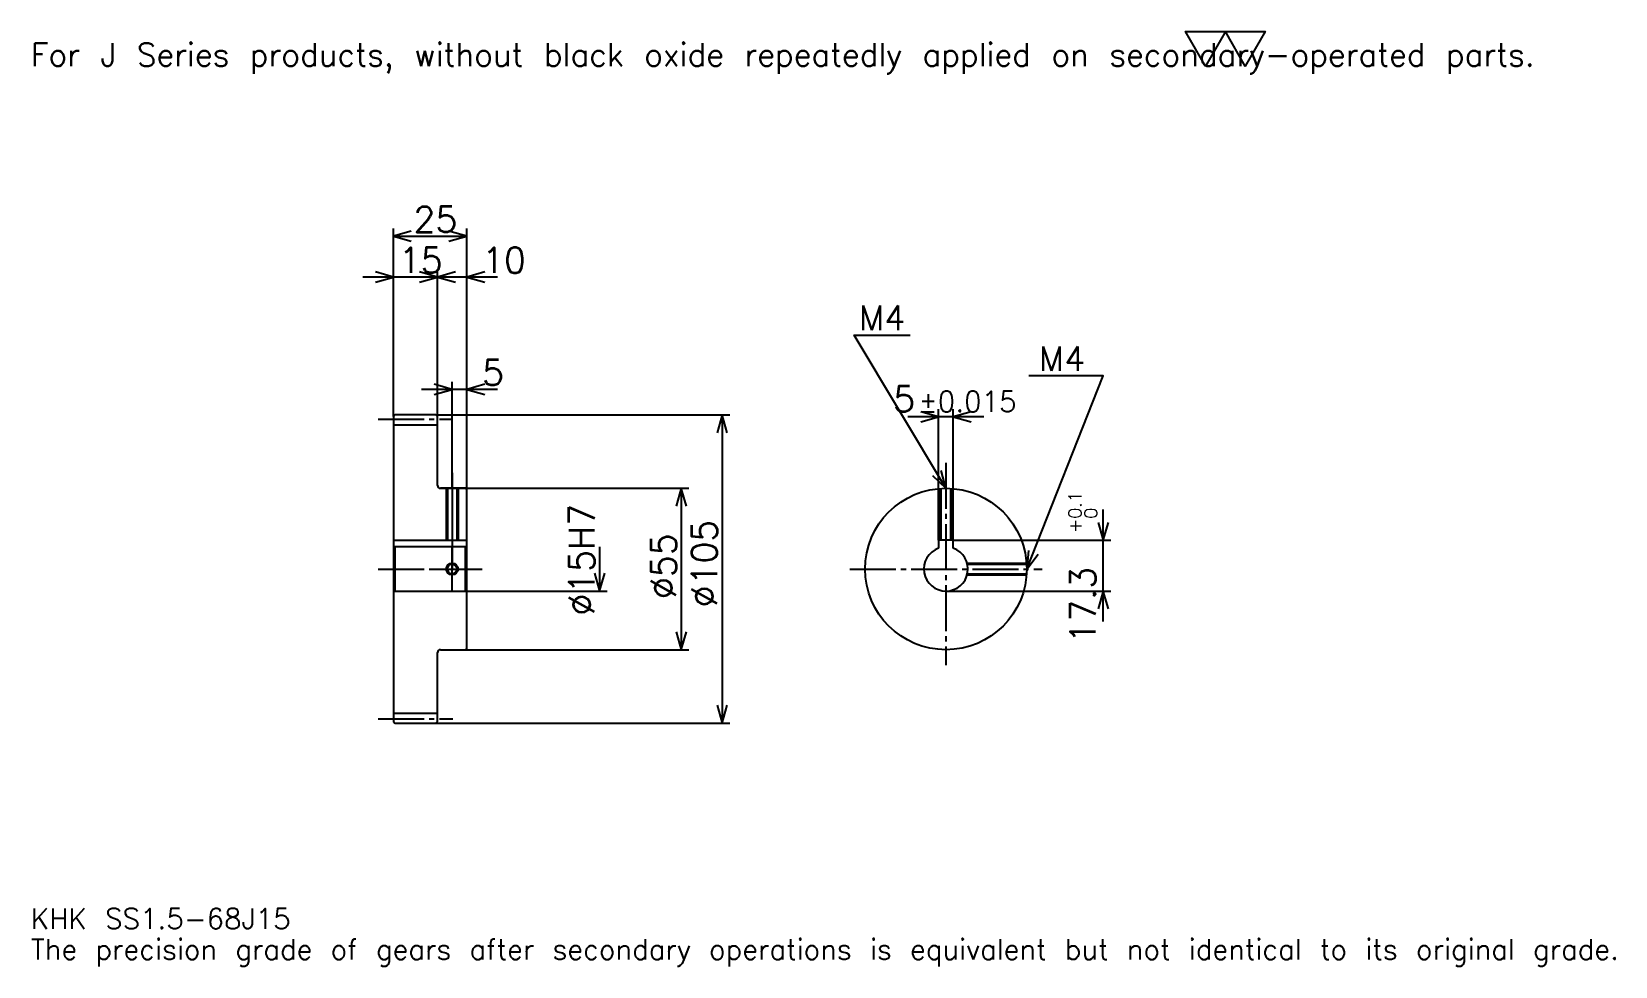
# Model space of a CAD drawing. Extents: x 18 to 557, y 6 to 325.
import ezdxf

# ---------------------------------------------------------------- set-up
doc = ezdxf.new("R2010")
doc.units = 0
doc.linetypes.add('DASHDOT', pattern=[20.869564, 15.652174, -1.73913, 1.73913, -1.73913])
doc.layers.get('0').update_dxf_attribs({"linetype": 'CONTINUOUS'})
doc.layers.add('DASHDOT', color=6, linetype='DASHDOT')
doc.styles.add('KANJI', font='TXT', dxfattribs={"bigfont": 'BIGFONT'})

msp = doc.modelspace()

# ---------------------------------------------------------------- linework, layer by layer
at = {"color": 5}
for p, q in [((140.869568, 194.239136), (140.869568, 257.717407)), ((140.869568, 255.108704), (165.869568, 255.108704)), ((165.869568, 194.239136), (165.869568, 257.717407)), ((155.869568, 194.239136), (155.869568, 243.804352)), ((166.304352, 241.195648), (130.434784, 241.195648)), ((176.304352, 241.195648), (145.434784, 241.195648)), ((160.869568, 194.239136), (160.869568, 205.543488)), ((176.304352, 202.934784), (150.434784, 202.934784)), ((140.869568, 193.739136), (140.869568, 194.239136)), ((155.369568, 194.239136), (165.869568, 194.239136)), ((155.869568, 193.739136), (155.869568, 194.239136)), ((160.869568, 169.239136), (160.869568, 194.239136)), ((160.869568, 169.239136), (160.869568, 194.239136)), ((165.869568, 194.239136), (255.434784, 194.239136)), ((165.869568, 168.739136), (165.869568, 194.239136)), ((252.82608, 194.239136), (252.82608, 89.239136)), ((326.521729, 151.539139), (326.521729, 196.195648)), ((331.521729, 151.539139), (331.521729, 196.195648)), ((341.956543, 193.58696), (316.086975, 193.58696)), ((156.869568, 169.239136), (165.869568, 169.239136)), ((165.869568, 169.239136), (241.521744, 169.239136)), ((238.913055, 169.239136), (238.913055, 114.239136)), ((382.608704, 123.804352), (382.608704, 161.973923)), ((331.521729, 151.539139), (385.217407, 151.539139)), ((211.08696, 149.239136), (211.08696, 134.239136)), ((165.869568, 134.239136), (213.695648, 134.239136)), ((329.021729, 134.239136), (385.217407, 134.239136)), ((156.869568, 114.239136), (165.869568, 114.239136)), ((165.869568, 114.239136), (241.521744, 114.239136)), ((155.369568, 89.239136), (165.869568, 89.239136)), ((165.869568, 89.239136), (255.434784, 89.239136))]:
    msp.add_line(p, q, dxfattribs=at)
at = {"color": 4}
for p, q in [((140.869568, 190.864136), (155.869568, 190.864136)), ((140.869568, 151.539139), (165.869568, 151.539139)), ((141.369568, 149.239136), (141.369568, 134.239136)), ((165.369568, 149.239136), (165.869568, 149.739136)), ((165.369568, 134.239136), (165.869568, 133.739136)), ((140.869568, 92.614136), (155.869568, 92.614136))]:
    msp.add_line(p, q, dxfattribs=at)
at = {"color": 7}
msp.add_lwpolyline([(417.391296, 313.043488), (410.608673, 324.800018), (437.739136, 324.800018), (430.956512, 313.043488), (424.17392, 324.800018), (417.391296, 313.043488)], dxfattribs=at)
at = {"color": 5}
for points in [[(146.956528, 256.847839), (140.869568, 255.108704), (146.956528, 253.369568)], [(159.782608, 253.369568), (165.869568, 255.108704), (159.782608, 256.847839)], [(134.782608, 239.456528), (140.869568, 241.195648), (134.782608, 242.934784)], [(149.782608, 239.456528), (155.869568, 241.195648), (149.782608, 242.934784)], [(161.956528, 242.934784), (155.869568, 241.195648), (161.956528, 239.456528)], [(171.956528, 242.934784), (165.869568, 241.195648), (171.956528, 239.456528)], [(329.021729, 169.239136), (297.717407, 221.413055), (316.847839, 221.413055)], [(356.521729, 141.739136), (382.608704, 207.5), (357.217407, 207.5)], [(154.782608, 201.195648), (160.869568, 202.934784), (154.782608, 204.67392)], [(171.956528, 204.67392), (165.869568, 202.934784), (171.956528, 201.195648)], [(254.565216, 188.152176), (252.82608, 194.239136), (251.08696, 188.152176)], [(320.434784, 191.847824), (326.521729, 193.58696), (320.434784, 195.326096)], [(337.608704, 195.326096), (331.521729, 193.58696), (337.608704, 191.847824)], [(324.398743, 173.563889), (329.021729, 169.239136), (327.381317, 175.353424)], [(240.652176, 163.152176), (238.913055, 169.239136), (237.17392, 163.152176)], [(380.869568, 157.626099), (382.608704, 151.539139), (384.347839, 157.626099)], [(357.149658, 148.038452), (356.521729, 141.739136), (360.382812, 146.755875)], [(209.347839, 140.326096), (211.08696, 134.239136), (212.82608, 140.326096)], [(384.347839, 128.152176), (382.608704, 134.239136), (380.869568, 128.152176)], [(237.17392, 120.326096), (238.913055, 114.239136), (240.652176, 120.326096)], [(251.08696, 95.326096), (252.82608, 89.239136), (254.565216, 95.326096)]]:
    msp.add_lwpolyline(points, dxfattribs=at)
at = {"color": 4}
for points in [[(155.869568, 170.239136), (155.869568, 193.739136), (155.369568, 194.239136), (141.369568, 194.239136), (140.869568, 193.739136), (140.869568, 133.739136)], [(156.869568, 114.239136), (165.369568, 114.239136), (165.869568, 114.739136), (165.869568, 168.739136), (165.369568, 169.239136), (156.869568, 169.239136)], [(158.869568, 169.239136), (158.869568, 151.539139)], [(159.249573, 169.239136), (159.249573, 151.539139)], [(162.489563, 169.239136), (162.489563, 151.539139)], [(162.869568, 169.239136), (162.869568, 151.539139)], [(327.021729, 151.539139), (327.021729, 169.166306)], [(327.401733, 151.539139), (327.401733, 169.191376)], [(330.641724, 151.539139), (330.641724, 169.191376)], [(331.021729, 151.539139), (331.021729, 169.166306)], [(331.521729, 148.810211), (331.521729, 151.539139), (326.521729, 151.539139), (326.521729, 148.810211)], [(140.869568, 133.739136), (141.369568, 134.239136), (165.369568, 134.239136), (165.369568, 149.239136), (141.369568, 149.239136), (140.869568, 149.739136)], [(336.250153, 143.739136), (356.448914, 143.739136)], [(336.344696, 143.359131), (356.473999, 143.359131)], [(336.250153, 139.739136), (356.448914, 139.739136)], [(336.344696, 140.119141), (356.473999, 140.119141)], [(140.869568, 133.739136), (140.869568, 89.739136), (141.369568, 89.239136), (155.369568, 89.239136), (155.869568, 89.739136), (155.869568, 113.239136)]]:
    msp.add_lwpolyline(points, dxfattribs=at)
for centre, radius in [((329.021729, 141.739136), 27.5), ((160.869568, 141.739136), 1.62)]:
    msp.add_circle(centre, radius, dxfattribs=at)
at = {"color": 7}
msp.add_circle((160.869568, 141.739136), 2, dxfattribs=at)
at = {"color": 4}
for centre, radius, start, end in [((156.869568, 170.239136), 1, 180, 270), ((329.021729, 141.739136), 7.5, 109.47122094, 70.52877906), ((156.869568, 113.239136), 1, 90, 180)]:
    msp.add_arc(centre, radius, start, end, dxfattribs=at)
at = {"layer": 'DASHDOT', "color": 7}
for p, q in [((135.652176, 192.739136), (161.08696, 192.739136)), ((329.021729, 177.934784), (329.021729, 109.021744)), ((160.869568, 169.239136), (160.869568, 141.739136)), ((135.652176, 141.739136), (171.08696, 141.739136)), ((296.304352, 141.739136), (361.739136, 141.739136)), ((135.652176, 90.739136), (161.08696, 90.739136))]:
    msp.add_line(p, q, dxfattribs=at)
for points in [[(160.869568, 174.456528), (160.869568, 146.321747)], [(160.869568, 134.521744), (160.869568, 148.956528)], [(153.652176, 141.739136), (168.08696, 141.739136)]]:
    msp.add_lwpolyline(points, dxfattribs=at)

# ---------------------------------------------------------------- texts
at = {"color": 7, "style": 'KANJI'}
for s, height, p in [('For J Series products, without black oxide repeatedly applied on secondary-operated parts.', 7.826087, (17.391304, 313.043488)), ('25', 8.695652, (147.717392, 256.5)), ('15', 8.695652, (142.717392, 242.58696)), ('10', 8.695652, (171.08696, 242.58696)), ('M4', 8.347826, (299.456543, 223.152176)), ('M4', 8.347826, (360.695679, 209.239136)), ('5', 8.695652, (171.08696, 204.326096)), ('5', 8.695652, (311.072205, 195.326096)), ('%%p0.015', 6.956522, (319.67981, 195.326096)), ('KHK SS1.5-68J15', 6.956522, (17.391304, 19.130434)), ('The precision grade of gears after secondary operations is equivalent but not identical to its original grade.', 6.956522, (17.391304, 8.695652))]:
    msp.add_text(s, height=height, dxfattribs=at).set_placement(p)
for s, height, p in [('%%c15H7', 8.695652, (209.347839, 125.869568)), ('0.1', 4.347826, (375.130432, 158.872498)), ('0', 4.347826, (380.521729, 158.872498)), ('%%c105', 8.695652, (251.08696, 128.695648)), ('+', 4.347826, (375.130432, 154.002945)), ('%%c55', 8.695652, (237.17392, 131.521744)), ('17.3', 8.695652, (380, 116.364716))]:
    msp.add_text(s, height=height, rotation=90, dxfattribs=at).set_placement(p)

doc.saveas('drawing.dxf')
